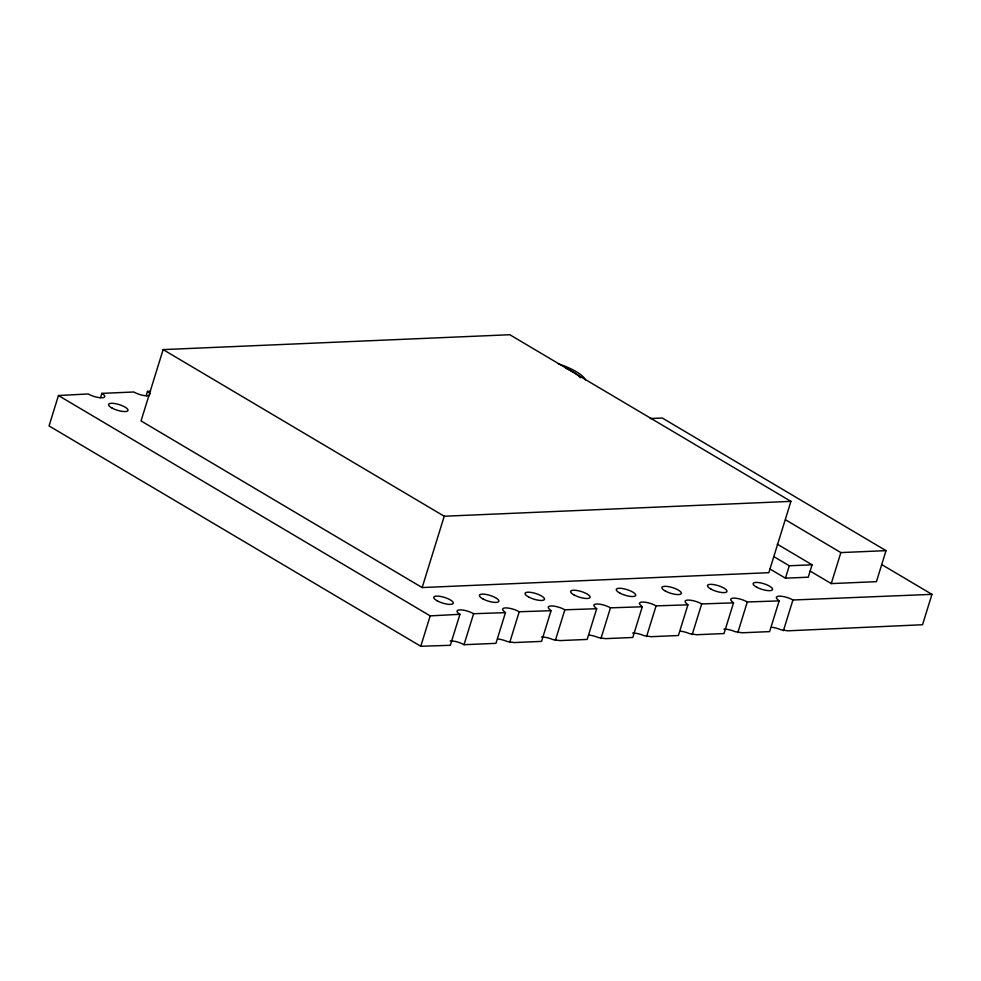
<?xml version="1.0" encoding="UTF-8"?>
<svg xmlns="http://www.w3.org/2000/svg" width="981" height="981" viewBox="0 0 981 981"><rect width="100%" height="100%" fill="white"/><g stroke="black" fill="none" stroke-linecap="round" stroke-linejoin="round"><path stroke-width="1.47" d="M149.406 395.539A10.178 2.98 17.2 0 1 133.821 391.995L101.889 393.369A10.178 2.98 17.2 0 1 102.012 397.796A10.178 2.98 17.2 0 1 88.204 393.957L58.455 395.539L49.05 425.926L420.775 646.271L450.328 645.302L459.93 614.302A10.178 2.98 17.2 0 1 459.795 609.875A10.178 2.98 17.2 0 1 473.615 613.714L505.448 612.647L495.945 643.352L464.013 644.713A10.178 2.98 17.2 0 0 450.193 640.875M100.577 397.599L101.889 393.369M146.194 395.637L147.506 391.407L150.547 391.284M163.128 349.604L141.043 420.923L422.161 587.558L768.834 572.683L790.919 501.365L509.801 334.729L163.128 349.604L444.234 516.239L790.919 501.365M422.161 587.558L444.234 516.239M420.775 646.271L430.181 615.884L459.93 614.302M464.013 644.713L473.615 613.714M509.728 642.445L519.219 611.752L551.064 610.697L541.561 641.39L514.191 642.567L507.14 641.5A10.178 2.98 17.2 0 0 498.274 639.036M555.332 640.495L564.835 609.79L596.681 608.735L587.178 639.428L559.808 640.605L552.757 639.538A10.19 2.98 17.2 0 0 541.426 636.963M600.948 638.533L610.452 607.84L642.285 606.773L632.794 637.478L605.424 638.643L598.373 637.589A10.178 2.98 17.2 0 0 589.495 635.124M646.565 636.583L656.068 605.878L687.902 604.823L678.398 635.516L651.028 636.694L643.99 635.627A10.178 2.98 17.2 0 0 632.659 633.052M692.181 634.621L701.685 603.928L733.518 602.861L724.015 633.554L696.645 634.732L689.594 633.665A10.178 2.98 17.2 0 0 680.728 631.2M737.798 632.659L747.301 601.966L779.135 600.899L769.631 631.605L742.261 632.782L735.21 631.715A10.178 2.98 17.2 0 0 723.892 629.14M785.438 578.177L789.276 565.767L812.084 564.798L808.246 577.196L785.438 578.177L769.95 568.992M783.414 630.709L792.918 600.004L931.95 594.351L922.545 624.738L787.878 630.82L780.827 629.753A10.178 2.98 17.2 0 0 771.961 627.288M831.263 583.597L840.864 552.585L886.027 550.648L876.425 581.659L831.263 583.597L810.208 571.114M650.256 418.544L662.298 418.029L886.027 550.648M881.858 564.651L931.95 594.351M785.585 519.82L840.864 552.585M777.234 544.136L812.084 564.798M773.788 556.595L789.276 565.767M58.455 395.539L430.181 615.884M779.135 600.899L777.418 599.305A10.178 2.98 17.2 0 1 780.263 596.178A10.178 2.98 17.2 0 1 792.918 600.004M733.518 602.861L731.801 601.267A10.178 2.98 17.2 0 1 734.646 598.128A10.178 2.98 17.2 0 1 747.301 601.966M687.902 604.823L686.185 603.217A10.178 2.98 17.2 0 1 689.03 600.09A10.178 2.98 17.2 0 1 701.685 603.928M642.285 606.773L640.568 605.179A10.178 2.98 17.2 0 1 643.413 602.052A10.178 2.98 17.2 0 1 656.068 605.878M596.681 608.735L594.952 607.129A10.178 2.98 17.2 0 1 597.797 604.002A10.178 2.98 17.2 0 1 610.452 607.84M551.064 610.697L549.335 609.091A10.178 2.98 17.2 0 1 552.18 605.964A10.178 2.98 17.2 0 1 564.835 609.79M505.448 612.647L503.719 611.053A10.178 2.98 17.2 0 1 506.564 607.913A10.178 2.98 17.2 0 1 519.219 611.752M147.506 391.407A10.178 2.98 17.2 0 1 150.289 393.896M558.385 363.816A33.599 9.822 17.2 0 1 585.424 379.843M565.963 368.206A28.854 8.437 17.2 0 1 580.298 377.746M437.452 600.961A10.178 2.98 17.2 0 0 453.197 603.401A10.178 2.98 17.2 0 0 439.954 596.338A10.178 2.98 17.2 0 0 437.452 600.961M483.069 598.999A10.178 2.98 17.2 0 0 498.814 601.439A10.178 2.98 17.2 0 0 485.57 594.376A10.178 2.98 17.2 0 0 483.069 598.999M528.685 597.037A10.178 2.98 17.2 0 0 544.43 599.489A10.178 2.98 17.2 0 0 531.187 592.426A10.178 2.98 17.2 0 0 528.685 597.037M574.302 595.087A10.178 2.98 17.2 0 0 590.047 597.527A10.178 2.98 17.2 0 0 576.791 590.464A10.178 2.98 17.2 0 0 574.302 595.087M619.918 593.125A10.178 2.98 17.2 0 0 635.651 595.577A10.178 2.98 17.2 0 0 622.408 588.514A10.178 2.98 17.2 0 0 619.918 593.125M665.535 591.163A10.178 2.98 17.2 0 0 681.268 593.615A10.178 2.98 17.2 0 0 668.024 586.552A10.178 2.98 17.2 0 0 665.535 591.163M711.151 589.213A10.178 2.98 17.2 0 0 726.884 591.653A10.178 2.98 17.2 0 0 713.641 584.59A10.178 2.98 17.2 0 0 711.151 589.213M756.768 587.251A10.178 2.98 17.2 0 0 772.501 589.704A10.178 2.98 17.2 0 0 759.257 582.64A10.178 2.98 17.2 0 0 756.768 587.251M112.202 408.157A10.178 2.98 17.2 0 0 127.935 410.598A10.178 2.98 17.2 0 0 114.691 403.534A10.178 2.98 17.2 0 0 112.202 408.157"/></g></svg>
